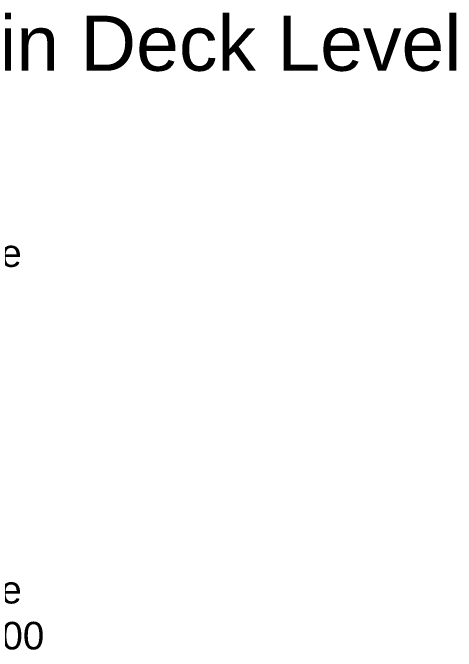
# Model space of a CAD drawing. Header units: millimetres. Extents: x 14 to 1468, y 8 to 2180.
# Drawn here: x 1138.7 to 1460.5, y 794 to 1257.5 of the extents above; entities that cross this region are included whole.
import ezdxf

# ---------------------------------------------------------------- set-up
doc = ezdxf.new("R2010")
doc.units = ezdxf.units.MM
doc.header["$MEASUREMENT"] = 0
doc.styles.get("Standard").update_dxf_attribs({"font": 'arial.ttf'})
doc.dimstyles.get("Standard").update_dxf_attribs({"dimtxt": 0.18, "dimasz": 0.18, "dimexe": 0.18, "dimexo": 0.0625, "dimgap": 0.09, "dimtad": 0, "dimtih": 1, "dimtoh": 1, "dimdec": 4, "dimzin": 0, "dimdsep": 46, "dimtxsty": 'Standard', "dimcen": 0.09, "dimadec": 0, "dimazin": 0, "dimtfac": 1, "dimtdec": 4, "dimtofl": 0, "dimtmove": 0, "dimatfit": 3, "dimfxl": 1, "dimtolj": 1, "dimtzin": 0, "dimarcsym": 0})

# ---------------------------------------------------------------- blocks, each defined once
blk = doc.blocks.new('*D44')
at = {"color": 0, "lineweight": -2, "transparency": 16777216}
for p, q in [((733.7173230474759, 946.3038656152571), (733.8973230474759, 946.3038656152571)), ((733.807323047476, 946.2138656152573), (733.8073230474758, 946.3938656152571)), ((989.3414249442728, 821.2925469317245), (801.3391460059399, 913.266231192005)), ((989.5214249442727, 821.2925469317245), (989.3414249442728, 821.2925469317245))]:
    blk.add_line(p, q, dxfattribs=at)
at = {"color": 0, "transparency": 16777216}
blk.add_solid([(801.3523294195161, 913.2931792458584), (801.3259625923636, 913.2392831381518), (801.1774576828204, 913.3453316734626)], dxfattribs=at)
at = {"layer": 'Defpoints', "color": 0, "transparency": 16777216}
for p in [(666.4371884121313, 979.2623995570517), (801.1774576828204, 913.3453316734626)]:
    blk.add_point(p, dxfattribs=at)
at = {"color": 0, "transparency": 16777216, "insert": (1074.625066658939, 821.2925469317244), "char_height": 0.18, "attachment_point": 5}
blk.add_mtext('\\A1;{\\H111.11111x;Stock Tube\\PID ∅150.0000}', dxfattribs=at)

msp = doc.modelspace()

# ---------------------------------------------------------------- texts
for s, height, p in [('Main Deck Level', 40.00000000134014, (1051.213687959873, 1215.410016226324)), ('Face Plate', 20.00000000067007, (1011.695626849193, 1072.995930826679))]:
    msp.add_text(s, height=height).set_placement(p)

# ---------------------------------------------------------------- dimensions: what is measured, and where the dimension line sits
dim = msp.add_diameter_dim_2p(p1=(666.4371884121313, 979.2623995570517), p2=(801.1774576828204, 913.3453316734626), text='{\\H111.11111x;Stock Tube\\PID <>}', dimstyle='Standard')
dim.commit()
dim.dimension.update_dxf_attribs({"geometry": '*D44', "text_midpoint": (1074.625066658939, 821.2925469317244), "dimtype": 163})

doc.saveas('drawing.dxf')
